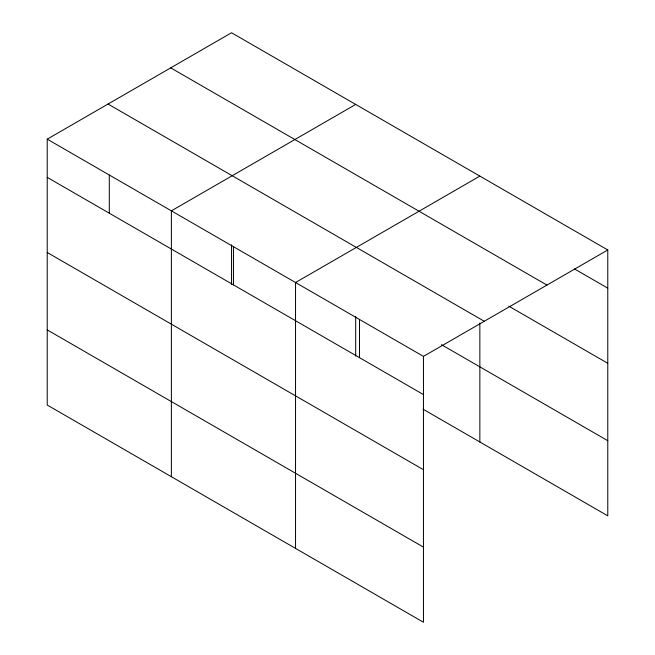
<?xml version="1.0" encoding="UTF-8"?>
<svg xmlns="http://www.w3.org/2000/svg" width="655" height="655" viewBox="0 0 655 655"><rect width="100%" height="100%" fill="white"/><g stroke="black" fill="none" stroke-linecap="round" stroke-linejoin="round"><path stroke-width="0.98" d="M423.458 469.709L423.458 356.385L47.225 139.163L47.225 405.036L423.458 622.25L423.458 469.709L47.225 252.494M423.024 409.17L607.774 515.837L607.774 249.964L231.542 32.75L47.225 139.163M355.698 104.432L171.381 210.844L171.381 476.717M479.853 176.113L295.536 282.526L295.536 548.399M423.458 356.385L607.774 249.964M574.484 268.943L607.774 288.167M170.718 67.866L546.95 285.081M508.771 306.139L607.774 363.296M108.05 104.047L484.282 321.269M441.388 344.636L607.774 440.7M47.225 177.366L423.458 394.58M47.225 329.899L423.458 547.121M479.853 323.054L479.853 441.978M359.497 319.46L359.497 357.655M355.698 316.488L355.698 356.083M233.458 246.689L233.458 284.884M231.542 244.806L231.542 284.401M109.303 175.008L109.303 213.202"/></g></svg>
